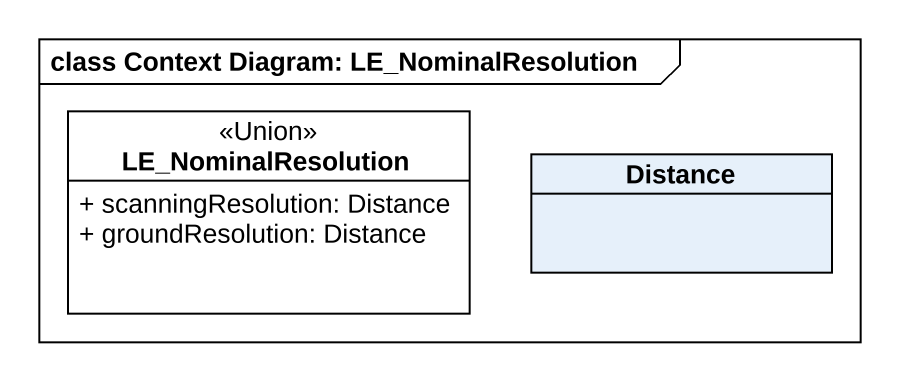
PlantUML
@startuml
mainframe class Context Diagram: LE_NominalResolution
hide circle
hide empty members
skinparam classAttributeIconSize 0
class LE_NominalResolution <<Union>> #FFFFFF {
  + scanningResolution: Distance
  + groundResolution: Distance
}
class Distance
@enduml
